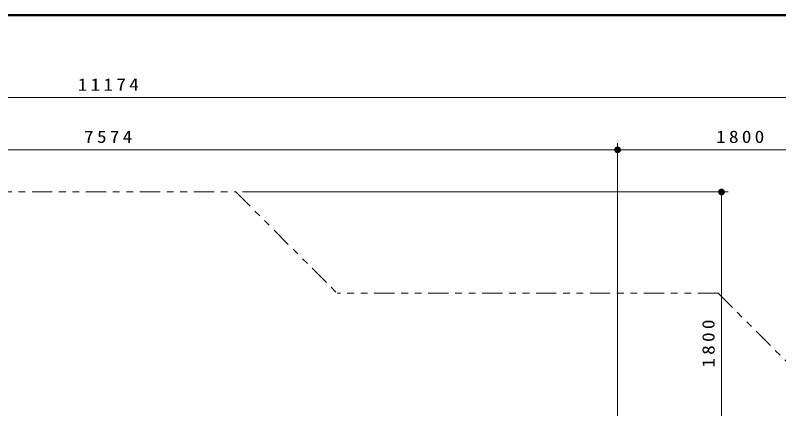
# Model space of a CAD drawing. Units: millimetres on the paper, scale 1:50. Extents: x -385 to 840, y 0 to 267.
# Drawn here: x -256.1 to -142.8, y 208.6 to 267 of the extents above; entities that cross this region are included whole.
import ezdxf

# ---------------------------------------------------------------- set-up
doc = ezdxf.new("R2010")
doc.units = ezdxf.units.MM
doc.linetypes.add('USER3', pattern=[8, 3, -1, 1, -1, 1, -1])
doc.layers.add('1_50', color=7, linetype='Continuous', lineweight=25)
doc.layers.add('LY_3', color=7, linetype='Continuous', lineweight=13)
doc.styles.add('ＭＳ ゴシック', font='')
doc.styles.get('ＭＳ ゴシック').set_extended_font_data('MS Gothic')

# ---------------------------------------------------------------- blocks, each defined once
blk = doc.blocks.new('filled_dot')
at = {"color": 0, "linetype": 'Continuous', "lineweight": -2, "const_width": 1.25}
blk.add_lwpolyline([(-0.625, 0, 1), (0.625, 0, 1)], format="xyb", close=True, dxfattribs=at)

msp = doc.modelspace()

# ---------------------------------------------------------------- linework, layer by layer
at = {"layer": '1_50', "lineweight": 13}
for p, q in [((-354.21, 254.792), (-130.73, 254.792)), ((-166.73, 190.753), (-166.73, 248.028)), ((-318.21, 247.028), (-166.73, 247.028)), ((-166.73, 247.028), (-130.73, 247.028)), ((-222.348, 240.777), (-150.313, 240.777)), ((-151.313, 240.777), (-151.313, 204.777))]:
    msp.add_line(p, q, dxfattribs=at)
at = {"layer": '1_50', "linetype": 'USER3', "lineweight": 13}
for p, q in [((-269.592, 240.777), (-223.348, 240.777)), ((-223.348, 240.777), (-208.325, 225.753)), ((-151.818, 225.753), (-208.325, 225.753)), ((-151.818, 225.753), (-130.73, 204.665))]:
    msp.add_line(p, q, dxfattribs=at)
at = {"layer": 'LY_3', "lineweight": 50}
msp.add_line((0, 267), (-385, 267), dxfattribs=at)

# ---------------------------------------------------------------- block references
at = {"layer": '1_50', "lineweight": 13, "xscale": 0.4, "yscale": 0.4}
msp.add_blockref('filled_dot', (-166.73, 247.028), dxfattribs=at)
for p, rotation in [((-166.73, 247.028), 180), ((-151.313, 240.777), 270)]:
    msp.add_blockref('filled_dot', p, dxfattribs=dict(at, rotation=rotation))

# ---------------------------------------------------------------- texts
at = {"layer": '1_50', "char_height": 1.833, "attachment_point": 8, "style": 'ＭＳ ゴシック'}
for s, insert in [('\\T1.33;\\W1.15;11174', (-242.053, 255.792)), ('\\T1.33;\\W1.15;7574', (-242.053, 248.028)), ('\\T1.33;\\W1.15;1800', (-148.309, 248.028))]:
    msp.add_mtext(s, dxfattribs=dict(at, insert=insert))
at = {"layer": '1_50', "insert": (-152.313, 218.511), "char_height": 1.833, "attachment_point": 8, "rotation": 90, "style": 'ＭＳ ゴシック'}
msp.add_mtext('\\T1.33;\\W1.15;1800', dxfattribs=at)

doc.saveas('drawing.dxf')
